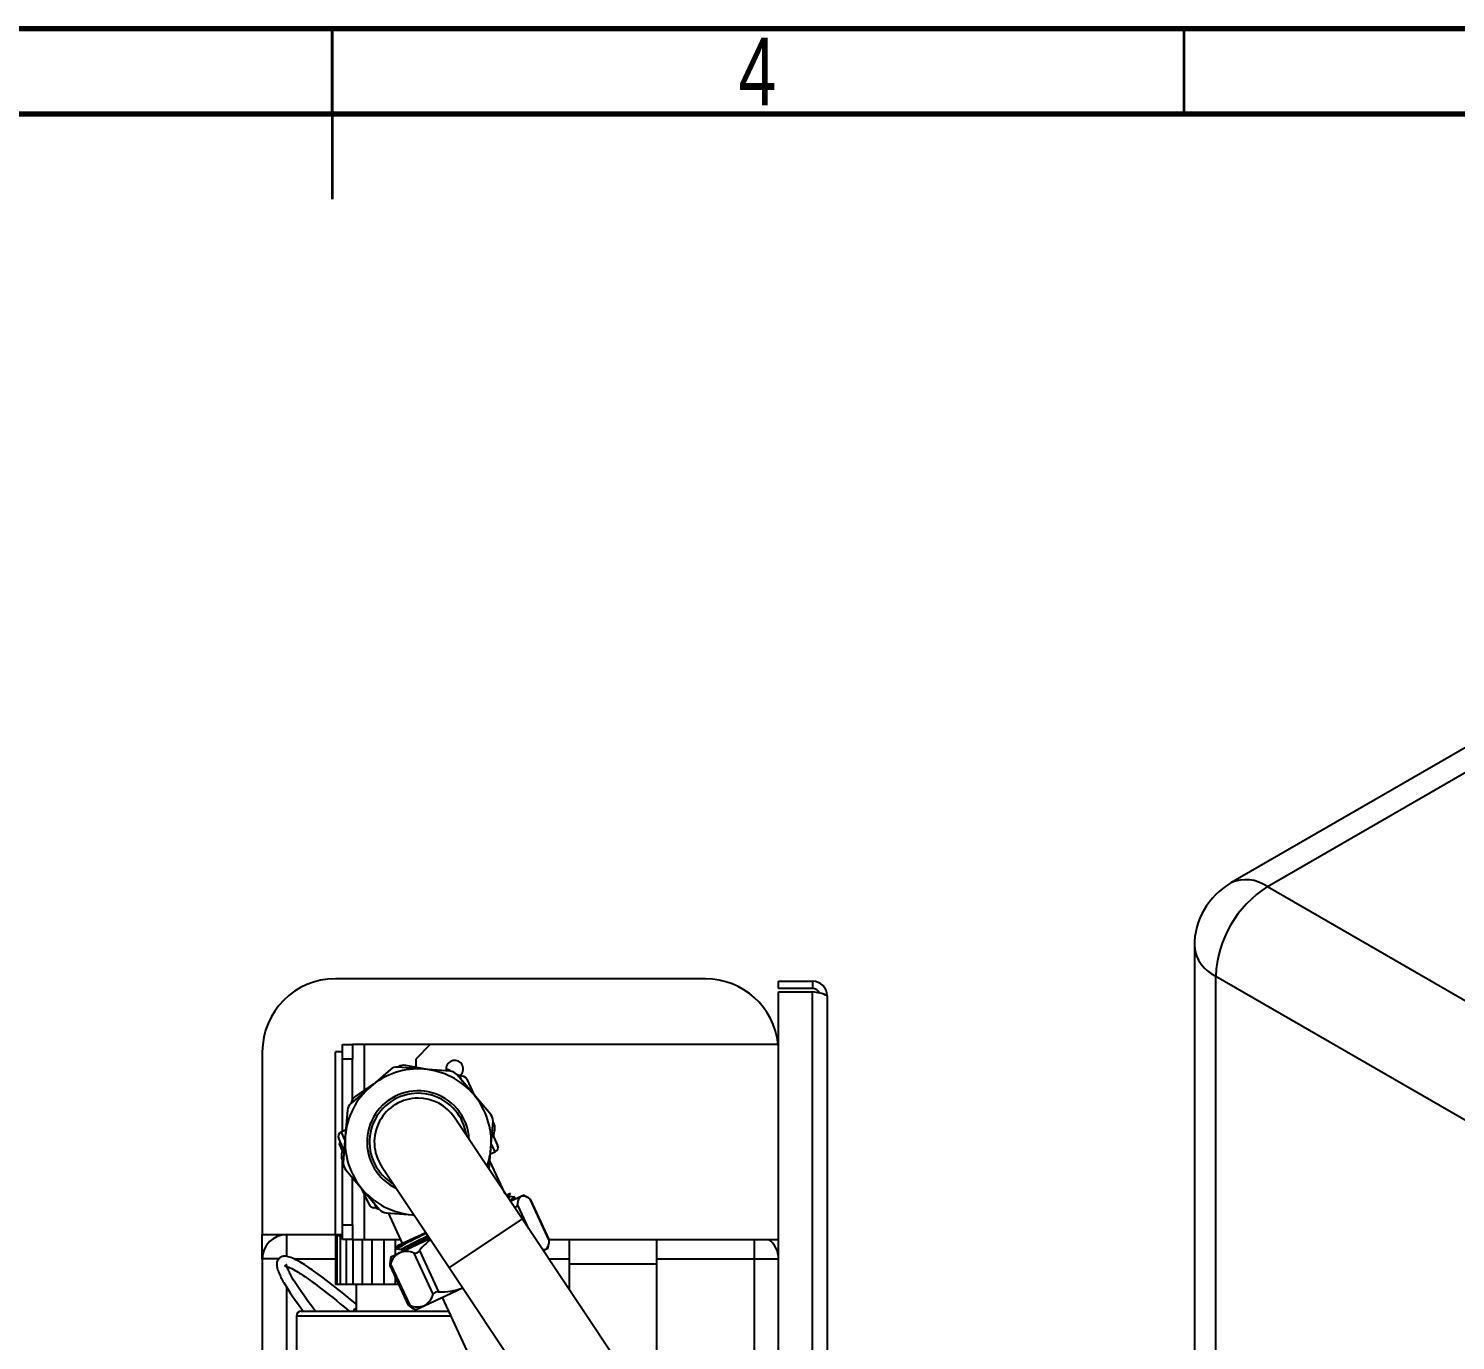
# Model space of a CAD drawing. Header units: millimetres. Extents: x 75 to 2075, y 25 to 1460.
# Drawn here: x 986 to 1404.6, y 1075.2 to 1460 of the extents above; entities that cross this region are included whole.
import ezdxf

# ---------------------------------------------------------------- set-up
doc = ezdxf.new("R2010")
doc.units = ezdxf.units.MM
doc.header["$LTSCALE"] = 5
doc.styles.add('SLDTEXTSTYLE0', font='TXT', dxfattribs={"width": 0.75})

msp = doc.modelspace()

# ---------------------------------------------------------------- linework, layer by layer
at = {"color": 7, "linetype": 'Continuous', "lineweight": 70}
for p, q in [((75, 1460), (2075, 1460)), ((100, 1435), (2050, 1435))]:
    msp.add_line(p, q, dxfattribs=at)
at = {"color": 7, "linetype": 'Continuous', "lineweight": 35}
for p, q in [((1075, 1460), (1075, 1410)), ((1075, 1435), (1075, 1460)), ((1325, 1435), (1325, 1460))]:
    msp.add_line(p, q, dxfattribs=at)
at = {"color": 7, "linetype": 'Continuous', "lineweight": 25}
for p, q in [((1415.442, 1253.716), (1338.67, 1209.397)), ((1349.384, 1208.336), (1426.155, 1252.655)), ((1349.384, 1208.336), (1461.511, 1143.606)), ((1327.955, 1190.839), (1327.955, 821.062)), ((1184.545, 1181.293), (1075.973, 1181.293)), ((1205.973, 1180.579), (1215.973, 1180.579)), ((1205.973, 1178.436), (1205.973, 1180.579)), ((1215.973, 1180.579), (1215.973, 1178.436)), ((1334.232, 1182.091), (1446.358, 1117.362)), ((1334.232, 812.315), (1334.232, 1182.091)), ((1215.973, 1178.436), (1205.973, 1178.436)), ((1205.973, 569.446), (1205.973, 1177.426)), ((1205.973, 1177.426), (1215.973, 1177.426)), ((1215.973, 569.446), (1215.973, 1177.426)), ((1220.259, 1176.293), (1220.259, 570.579)), ((1054.545, 1159.865), (1054.545, 1106.293)), ((1078.116, 1159.865), (1075.973, 1159.865)), ((1075.973, 1106.293), (1075.973, 1159.865)), ((1078.116, 1162.007), (1080.973, 1162.007)), ((1078.116, 1157.722), (1078.116, 1162.007)), ((1080.973, 1162.007), (1080.973, 1157.722)), ((1084.545, 1162.007), (1080.973, 1162.007)), ((1103.83, 1162.007), (1084.545, 1162.007)), ((1084.545, 1148.646), (1084.545, 1162.007)), ((1103.83, 1162.007), (1099.545, 1157.722)), ((1205.973, 1162.007), (1103.83, 1162.007)), ((1080.973, 1157.722), (1078.116, 1157.722)), ((1078.116, 1136.529), (1078.116, 1157.722)), ((1080.973, 1145.885), (1080.973, 1157.722)), ((1101.945, 1154.798), (1094.276, 1155.403)), ((1094.499, 1155.463), (1094.398, 1155.394)), ((1103.081, 1154.708), (1096.639, 1155.914)), ((1099.545, 1157.722), (1099.545, 1155.37)), ((1092.196, 1154.728), (1086.346, 1149.734)), ((1109.614, 1154.193), (1101.945, 1154.798)), ((1116.557, 1147.349), (1111.562, 1153.2)), ((1111.762, 1153.084), (1111.641, 1153.107)), ((1112.625, 1152.58), (1112.243, 1152.402)), ((1113.256, 1151.223), (1112.625, 1152.58)), ((1114.514, 1151.905), (1114.514, 1151.905)), ((1114.514, 1151.905), (1114.532, 1151.865)), ((1114.514, 1151.905), (1116.725, 1147.152)), ((1114.532, 1151.865), (1116.722, 1147.158)), ((1086.346, 1149.734), (1080.495, 1144.739)), ((1087.212, 1150.473), (1081.805, 1146.77)), ((1117.296, 1146.483), (1116.485, 1147.667)), ((1121.551, 1141.498), (1116.557, 1147.349)), ((1079.502, 1142.791), (1078.897, 1135.122)), ((1080.611, 1144.939), (1080.588, 1144.818)), ((1130.767, 1110.852), (1110.957, 1140.568)), ((1121.621, 1131.75), (1122.226, 1139.419)), ((1122.286, 1139.196), (1122.217, 1139.297)), ((1078.567, 1130.956), (1076.958, 1134.415)), ((1079.042, 1136.96), (1077.651, 1136.313)), ((1077.651, 1136.313), (1078.789, 1133.867)), ((1078.116, 1136.741), (1077.988, 1136.469)), ((1078.897, 1135.122), (1078.292, 1127.453)), ((1121.956, 1135.904), (1123.568, 1132.439)), ((1121.956, 1135.904), (1123.568, 1132.439)), ((1122.359, 1135.038), (1122.737, 1137.056)), ((1077.344, 1133.587), (1077.071, 1132.882)), ((1077.071, 1132.882), (1077.973, 1130.844)), ((1078.159, 1131.834), (1077.781, 1129.816)), ((1078.116, 1131.606), (1078.116, 1131.926)), ((1121.114, 1125.331), (1121.621, 1131.75)), ((1121.476, 1129.912), (1122.867, 1130.559)), ((1122.867, 1130.559), (1121.729, 1133.005)), ((1123.568, 1132.439), (1123.568, 1132.439)), ((1078.116, 1109.15), (1078.116, 1127.872)), ((1078.232, 1127.676), (1078.301, 1127.575)), ((1089.561, 1126.304), (1109.372, 1096.588)), ((1125.833, 1118.253), (1121.321, 1127.954)), ((1078.967, 1125.373), (1083.961, 1119.523)), ((1080.973, 1109.15), (1080.973, 1123.023)), ((1083.222, 1120.389), (1084.033, 1119.205)), ((1085.995, 1114.985), (1083.791, 1119.725)), ((1083.961, 1119.523), (1088.956, 1113.672)), ((1084.545, 1104.865), (1084.545, 1118.104)), ((1126.085, 1117.876), (1127.344, 1118.462)), ((1126.95, 1117.896), (1127.343, 1118.456)), ((1127.194, 1117.398), (1126.957, 1117.907)), ((1130.441, 1117.539), (1131.136, 1117.862)), ((1132.34, 1117.165), (1131.136, 1117.862)), ((1087.262, 1115.649), (1087.893, 1114.292)), ((1087.893, 1114.292), (1088.275, 1114.47)), ((1088.756, 1113.788), (1088.877, 1113.765)), ((1127.287, 1116.072), (1130.441, 1117.539)), ((1128.448, 1116.612), (1128.721, 1117.001)), ((1128.725, 1117.016), (1128.606, 1117.274)), ((1129.4, 1114.945), (1132.54, 1108.193)), ((1138.712, 1104.589), (1133.096, 1116.664)), ((1138.703, 1104.851), (1133.29, 1116.49)), ((1090.904, 1112.679), (1098.573, 1112.074)), ((1091.42, 1112.638), (1095.582, 1103.689)), ((1099.07, 1112.04), (1098.573, 1112.074)), ((1098.573, 1112.074), (1099.074, 1112.034)), ((1130.767, 1110.852), (1126.004, 1107.676)), ((1162.101, 1063.851), (1130.767, 1110.852)), ((1054.545, 1106.293), (1075.973, 1106.293)), ((1054.545, 1099.15), (1054.545, 1106.293)), ((1061.688, 1106.293), (1061.688, 1099.884)), ((1075.973, 1106.293), (1078.116, 1106.293)), ((1075.973, 1105.939), (1075.973, 1091.653)), ((1075.987, 1105.939), (1075.987, 1091.653)), ((1076.411, 1105.939), (1075.987, 1105.939)), ((1076.458, 1105.939), (1076.458, 1091.653)), ((1077.423, 1105.939), (1076.458, 1105.939)), ((1077.423, 1105.939), (1077.423, 1091.653)), ((1078.116, 1105.939), (1077.423, 1105.939)), ((1078.116, 1109.15), (1080.973, 1109.15)), ((1078.116, 1104.865), (1078.116, 1109.15)), ((1080.973, 1109.15), (1080.973, 1104.865)), ((1094.423, 1103.15), (1102.495, 1106.904)), ((1094.818, 1100.97), (1103.697, 1105.1)), ((1126.004, 1107.676), (1109.372, 1096.588)), ((1080.973, 1104.865), (1078.116, 1104.865)), ((1079.114, 1104.865), (1079.114, 1091.653)), ((1080.973, 1104.865), (1084.545, 1104.865)), ((1081.094, 1104.865), (1081.094, 1091.653)), ((1083.841, 1104.865), (1083.841, 1091.653)), ((1084.545, 1104.865), (1095.035, 1104.865)), ((1086.642, 1104.865), (1086.642, 1091.653)), ((1090.174, 1104.865), (1090.174, 1091.653)), ((1092.276, 1099.788), (1094.818, 1100.97)), ((1093.522, 1104.865), (1093.522, 1100.367)), ((1093.878, 1102.371), (1093.998, 1102.114)), ((1095.41, 1101.989), (1095.646, 1101.481)), ((1095.653, 1101.492), (1095.515, 1101.294)), ((1100.638, 1101.568), (1106.255, 1089.493)), ((1136.908, 1101.641), (1137.671, 1101.995)), ((1137.671, 1101.995), (1138.365, 1102.318)), ((1138.365, 1102.318), (1138.608, 1103.689)), ((1138.697, 1104.865), (1205.973, 1104.865)), ((1144.545, 1104.865), (1144.545, 1097.722)), ((1170.259, 1097.722), (1170.259, 1104.865)), ((1198.83, 1104.865), (1198.83, 1099.15)), ((1054.545, 1099.15), (1054.545, 910.96)), ((1059.331, 1099.15), (1054.545, 1099.15)), ((1063.888, 1099.15), (1075.973, 1099.15)), ((1091.938, 1097.257), (1097.351, 1085.617)), ((1092.276, 1099.788), (1092.034, 1098.421)), ((1092.175, 1097.631), (1097.792, 1085.556)), ((1104.689, 1088.765), (1099.073, 1100.84)), ((1138.568, 1099.15), (1144.545, 1099.15)), ((1144.545, 1097.722), (1144.545, 1090.186)), ((1144.545, 1097.722), (1157.402, 1097.722)), ((1157.402, 1097.722), (1170.259, 1097.722)), ((1170.259, 1099.15), (1198.83, 1099.15)), ((1170.259, 1036.908), (1170.259, 1097.722)), ((1198.83, 1099.15), (1198.83, 767.722)), ((1198.83, 1099.15), (1205.973, 1099.15)), ((1093.522, 1093.85), (1093.522, 1091.653)), ((1109.372, 1096.588), (1140.706, 1049.587)), ((1061.688, 1090.831), (1061.688, 911.209)), ((1076.411, 1091.653), (1075.987, 1091.653)), ((1077.423, 1091.653), (1076.458, 1091.653)), ((1079.114, 1091.653), (1077.423, 1091.653)), ((1081.094, 1091.653), (1079.114, 1091.653)), ((1083.841, 1091.653), (1081.094, 1091.653)), ((1082.116, 1091.653), (1082.116, 1083.796)), ((1086.642, 1091.653), (1083.841, 1091.653)), ((1090.174, 1091.653), (1086.642, 1091.653)), ((1093.522, 1091.653), (1090.174, 1091.653)), ((1094.544, 1091.653), (1093.522, 1091.653)), ((1102.047, 1085.426), (1113.318, 1090.668)), ((1098.305, 1084.939), (1099.506, 1084.244)), ((1099.506, 1084.244), (1102.047, 1085.426)), ((1107.278, 1087.859), (1142.413, 1012.319)), ((1064.545, 1082.367), (1064.545, 1068.081)), ((1100.225, 1082.367), (1064.545, 1082.367)), ((1065.973, 1083.796), (1100.226, 1083.796)), ((1109.832, 1082.367), (1100.225, 1082.367)), ((1100.226, 1083.796), (1109.168, 1083.796))]:
    msp.add_line(p, q, dxfattribs=at)
at = {"color": 7, "linetype": 'Continuous', "lineweight": 25, "flags": 128}
for points in [[(1108.473, 1154.865), (1108.498, 1154.517), (1108.544, 1154.275)], [(1128.591, 1117.28), (1127.885, 1117.342), (1127.191, 1117.404)], [(1128.42, 1114.373), (1128.466, 1114.371), (1128.725, 1114.392), (1128.953, 1114.445), (1129.139, 1114.528), (1129.267, 1114.631), (1129.352, 1114.756), (1129.4, 1114.945)], [(1093.879, 1102.372), (1093.878, 1102.372), (1093.88, 1102.382), (1093.89, 1102.395), (1093.945, 1102.442), (1094.046, 1102.51), (1094.136, 1102.565), (1094.244, 1102.629), (1094.371, 1102.701), (1094.517, 1102.783), (1094.681, 1102.873), (1094.863, 1102.971), (1095.063, 1103.078), (1095.274, 1103.189), (1095.519, 1103.317), (1095.801, 1103.464), (1096.125, 1103.63), (1096.494, 1103.818), (1096.912, 1104.029), (1097.58, 1104.365), (1098.293, 1104.721), (1098.954, 1105.051), (1099.042, 1105.095), (1099.131, 1105.139), (1099.221, 1105.184), (1099.311, 1105.229), (1099.401, 1105.273), (1099.492, 1105.319), (1099.718, 1105.431), (1100.06, 1105.6), (1100.523, 1105.83), (1100.761, 1105.948), (1101.024, 1106.078), (1101.313, 1106.221), (1101.627, 1106.376), (1101.969, 1106.545), (1102.339, 1106.727), (1102.545, 1106.829)], [(1095.423, 1101.995), (1095.411, 1102.001), (1095.495, 1102.075), (1095.701, 1102.206), (1096.027, 1102.394), (1096.442, 1102.62), (1096.955, 1102.892), (1097.56, 1103.205), (1098.247, 1103.556), (1099.015, 1103.944), (1099.928, 1104.402), (1100.935, 1104.905), (1102.027, 1105.449), (1103.108, 1105.984)], [(1094.419, 1103.152), (1094.29, 1102.968), (1093.883, 1102.387)], [(1094.012, 1102.108), (1094.719, 1102.045), (1095.412, 1101.984)], [(1082.116, 1085.811), (1081.742, 1086.126), (1080.375, 1087.263), (1079.105, 1088.309), (1077.927, 1089.269), (1076.835, 1090.149), (1075.841, 1090.94), (1074.921, 1091.664), (1074.07, 1092.326), (1073.285, 1092.93), (1072.407, 1093.595), (1071.615, 1094.187), (1070.9, 1094.712), (1070.259, 1095.176), (1069.685, 1095.584), (1069.174, 1095.943), (1068.721, 1096.255), (1068.286, 1096.551), (1067.913, 1096.801), (1067.596, 1097.009), (1067.301, 1097.201), (1066.977, 1097.409), (1066.525, 1097.692), (1066.036, 1097.989), (1065.517, 1098.294), (1064.975, 1098.597), (1064.42, 1098.89), (1063.893, 1099.148), (1063.413, 1099.362), (1062.95, 1099.546), (1062.53, 1099.689), (1062.135, 1099.798), (1061.755, 1099.875), (1061.396, 1099.918), (1061.21, 1099.926), (1061.031, 1099.925), (1060.852, 1099.913), (1060.626, 1099.881), (1060.341, 1099.811), (1060.031, 1099.689), (1059.75, 1099.527), (1059.507, 1099.334), (1059.309, 1099.125), (1059.156, 1098.914), (1059.035, 1098.697), (1058.93, 1098.445), (1058.85, 1098.158), (1058.805, 1097.888), (1058.788, 1097.661), (1058.786, 1097.475), (1058.796, 1097.262), (1058.825, 1096.995), (1058.917, 1096.509), (1059.034, 1096.075), (1059.154, 1095.707), (1059.3, 1095.313), (1059.478, 1094.882), (1059.669, 1094.455), (1059.85, 1094.076), (1060.021, 1093.735), (1060.19, 1093.408), (1060.385, 1093.046), (1060.607, 1092.645), (1060.859, 1092.202), (1061.145, 1091.716), (1061.599, 1090.971), (1062.13, 1090.129), (1062.718, 1089.228), (1063.333, 1088.312), (1064.308, 1086.905), (1065.321, 1085.487), (1066.361, 1084.068), (1066.565, 1083.796)], [(1070.142, 1083.796), (1069.977, 1084.011), (1068.936, 1085.393), (1067.91, 1086.784), (1066.91, 1088.173), (1065.95, 1089.548), (1065.333, 1090.457), (1064.744, 1091.348), (1064.199, 1092.201), (1063.734, 1092.955), (1063.345, 1093.612), (1063.126, 1093.994), (1062.933, 1094.34), (1062.764, 1094.653), (1062.617, 1094.934), (1062.48, 1095.204), (1062.337, 1095.495), (1062.197, 1095.796), (1062.061, 1096.108), (1061.944, 1096.398), (1061.85, 1096.651), (1061.778, 1096.872), (1061.717, 1097.085), (1061.672, 1097.285), (1061.649, 1097.43), (1061.643, 1097.511), (1061.641, 1097.541), (1061.639, 1097.539), (1061.635, 1097.526), (1061.627, 1097.504), (1061.614, 1097.471), (1061.585, 1097.412), (1061.534, 1097.333), (1061.444, 1097.234), (1061.361, 1097.168), (1061.29, 1097.125), (1061.229, 1097.096), (1061.181, 1097.08), (1061.14, 1097.07), (1061.199, 1097.068), (1061.339, 1097.049), (1061.524, 1097.007), (1061.75, 1096.94), (1062.024, 1096.842), (1062.362, 1096.705), (1062.741, 1096.533), (1063.188, 1096.312), (1063.675, 1096.052), (1064.157, 1095.781), (1064.624, 1095.505), (1065.068, 1095.234), (1065.46, 1094.988), (1065.819, 1094.757), (1066.151, 1094.54), (1066.538, 1094.283), (1067.007, 1093.966), (1067.452, 1093.66), (1067.96, 1093.305), (1068.536, 1092.896), (1069.186, 1092.426), (1069.916, 1091.89), (1070.731, 1091.281), (1071.641, 1090.591), (1072.424, 1089.987), (1073.275, 1089.325), (1074.195, 1088.599), (1075.192, 1087.804), (1076.268, 1086.936), (1077.408, 1086.006), (1078.636, 1084.994), (1079.956, 1083.895), (1080.074, 1083.796)], [(1091.929, 1097.517), (1091.924, 1097.375), (1091.932, 1097.279), (1091.954, 1097.235), (1091.99, 1097.249), (1092.036, 1097.314), (1092.091, 1097.425), (1092.175, 1097.631)], [(1092.036, 1098.42), (1091.952, 1097.801), (1091.929, 1097.517)], [(1097.792, 1085.556), (1097.616, 1085.614), (1097.479, 1085.65), (1097.387, 1085.661), (1097.347, 1085.645), (1097.358, 1085.607), (1097.413, 1085.547), (1097.545, 1085.442)], [(1097.545, 1085.442), (1097.777, 1085.276), (1098.306, 1084.94)]]:
    msp.add_lwpolyline(points, dxfattribs=at)
at = {"color": 7, "linetype": 'Continuous', "lineweight": 25}
for centre, radius, start, end in [((1343.112, 1199.626), 10.733, 54.24439, 114.44515), ((1349.384, 1190.839), 21.429, 119.99731, 180), ((1367.084, 1180.62), 32.886, 122.56411, 177.43589), ((1338.637, 1191.878), 10.732, 185.55668, 245.76347), ((1075.973, 1159.865), 21.429, 90, 180), ((1184.545, 1159.865), 21.429, 5.73917, 90), ((1215.973, 1176.293), 4.286, 0, 90), ((1216.031, 1176.384), 2.053, 19.71574, 91.62119), ((1215.587, 1167.289), 10.144, 62.57475, 87.816), ((1094.052, 1152.555), 2.857, 85.48702, 130.48702), ((1096.113, 1153.105), 2.857, 79.40151, 124.40151), ((1110.973, 1154.865), 2.5, 306.41927, 180), ((1100.259, 1133.436), 21.429, 85.48702, 130.48702), ((1100.259, 1133.436), 21.429, 40.48702, 85.48702), ((1108.061, 1152.232), 2.613, 47.62834, 80.75613), ((1109.389, 1151.345), 2.857, 40.48702, 85.48702), ((1111.295, 1150.451), 2.674, 55.24589, 79.95872), ((1113.227, 1151.284), 1.429, 25.74583, 114.94391), ((1100.259, 1133.436), 21.429, 130.48702, 175.48702), ((1100.259, 1133.436), 15, 40.48702, 244.69279), ((1100.259, 1133.436), 14.286, 40.48702, 239.532), ((1100.259, 1133.436), 21.429, 355.48702, 40.48702), ((1082.35, 1142.566), 2.857, 130.48702, 175.48702), ((1083.419, 1144.413), 2.857, 124.40151, 169.40151), ((1100.259, 1133.436), 12.857, 90, 213.69007), ((1100.259, 1133.436), 12.857, 33.69007, 90), ((1100.259, 1133.436), 15, 2.68735, 40.48702), ((1100.259, 1133.436), 14.286, 7.84813, 40.48702), ((1119.378, 1139.643), 2.857, 355.48702, 40.48702), ((1119.928, 1137.581), 2.857, 349.40151, 34.40151), ((1078.254, 1135.017), 1.429, 114.94391, 204.94391), ((1100.259, 1133.436), 21.429, 175.48702, 220.48702), ((1100.259, 1133.436), 21.429, 340.55997, 355.48702), ((1122.264, 1131.854), 1.429, 294.94391, 24.14198), ((1080.589, 1129.29), 2.857, 169.40151, 214.40151), ((1081.14, 1127.229), 2.857, 175.48702, 220.48702), ((1100.259, 1133.436), 21.429, 220.48702, 265.48702), ((1125.222, 1119.953), 2.683, 294.37209, 309.67646), ((1087.291, 1115.588), 1.429, 204.94391, 294.94391), ((1089.223, 1116.421), 2.674, 235.24589, 259.95872), ((1091.129, 1115.527), 2.857, 220.48702, 265.48702), ((1125.791, 1118.933), 2.078, 294.23215, 312.26421), ((1123.479, 1124.37), 8.752, 294.25914, 305.78118), ((1124.464, 1122.655), 7.067, 293.07076, 307.02474), ((1132.583, 1115.173), 3.191, 132.14878, 184.0962), ((1130.984, 1114.72), 2.871, 42.6362, 100.89444), ((1132.867, 1116.229), 0.492, 31.82619, 62.30996), ((1061.688, 1099.15), 7.143, 90, 180), ((1137.407, 1028.392), 85.553, 113.93113, 120.49041), ((1146.541, 1012.583), 102.441, 114.89061, 119.78133), ((1097.546, 1096.096), 5.585, 119.2365, 164.04449), ((1094.011, 1102.128), 0.0201, 231.97197, 272.53187), ((1096.788, 1095.754), 5.576, 65.80268, 110.69194), ((1099.321, 1102.353), 1.534, 260.69697, 329.19084), ((1114.029, 1091.383), 16.824, 127.05689, 142.74508), ((1137.153, 1103.212), 1.322, 249.24943, 293.03745), ((1135.859, 1104.229), 2.876, 309.05151, 7.19347), ((1138.295, 1104.7), 0.432, 345.14304, 20.26341), ((1198.83, 1099.15), 7.143, 0, 53.1301), ((1099.319, 1090.3), 5.585, 299.2365, 344.04449), ((1105.965, 1088.068), 1.454, 78.5266, 151.36121), ((1107.177, 1105.493), 16.027, 266.7026, 292.49022), ((1083.247, 1082.991), 2.151, 121.7082, 158.02497), ((1100.077, 1090.642), 5.576, 245.80268, 290.69194), ((1065.973, 1082.367), 1.429, 90, 180)]:
    msp.add_arc(centre, radius, start, end, dxfattribs=at)

# ---------------------------------------------------------------- texts
at = {"color": 7, "linetype": 'Continuous', "lineweight": 0, "insert": (1199.8, 1457.35), "char_height": 19.844, "attachment_point": 2, "style": 'SLDTEXTSTYLE0'}
msp.add_mtext('4', dxfattribs=at)

doc.saveas('drawing.dxf')
